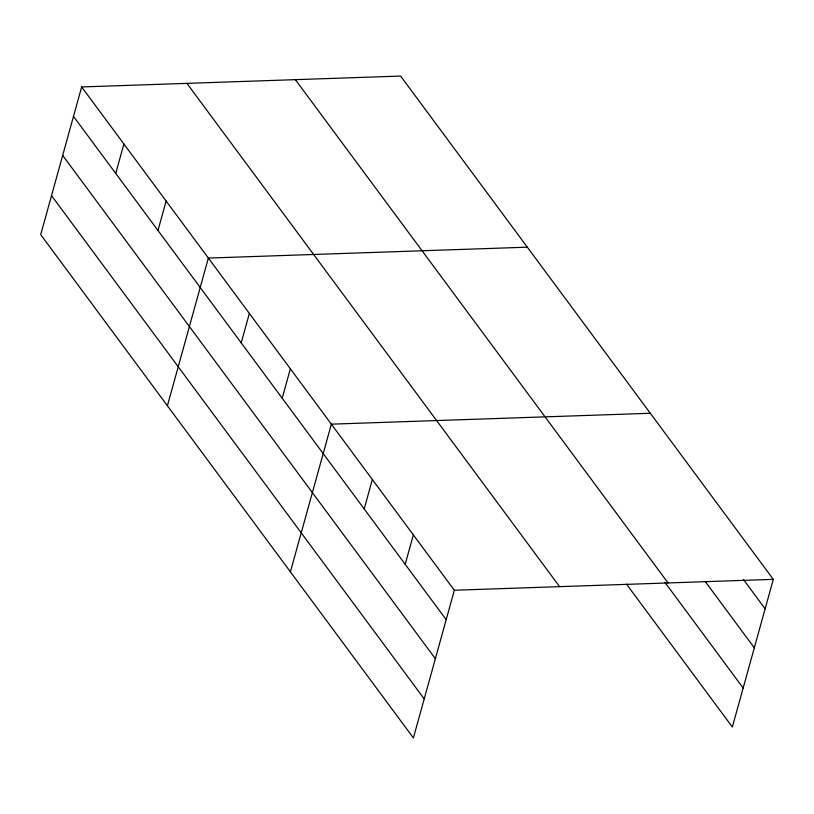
<?xml version="1.0" encoding="UTF-8"?>
<svg xmlns="http://www.w3.org/2000/svg" width="814" height="814" viewBox="0 0 814 814"><rect width="100%" height="100%" fill="white"/><g stroke="black" fill="none" stroke-linecap="round" stroke-linejoin="round"><path stroke-width="1.22" d="M81.654 86.956L40.7 234.646L413.39 737.932L454.344 590.242L81.654 86.956L400.61 76.068L773.3 579.354L732.346 727.044L626.495 584.116M115.73 173.423L123.901 143.997M157.977 230.464L166.137 201.027M167.409 405.759L208.374 258.069L527.33 247.181M241.209 342.867L249.369 313.431M282.204 398.229L290.364 368.793M290.405 571.845L331.359 424.155L650.315 413.268M364.194 508.954L372.354 479.517M405.189 564.306L413.349 534.879M454.344 590.242L773.3 579.354M743.518 579.599L765.14 608.791M705.117 581.379L754.313 647.812M295.36 79.66L668.05 582.946M664.896 582.336L743.162 688.023M186.915 83.364L559.605 586.65M73.494 116.382L446.184 619.668M62.678 155.413L435.358 658.699M51.526 195.625L424.206 698.911"/></g></svg>
